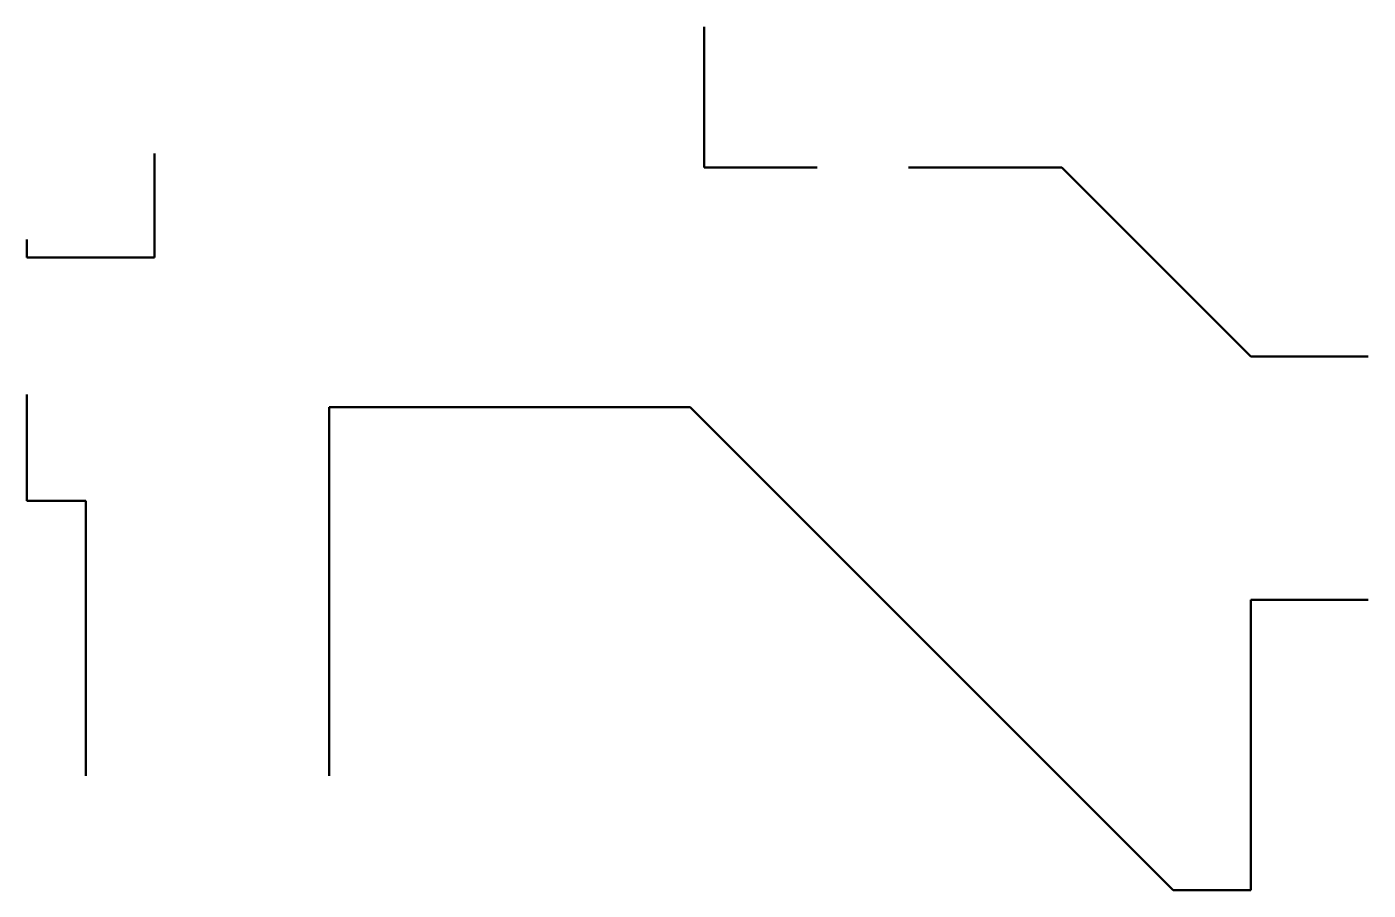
# Model space of a CAD drawing. Header units: inches. Extents: x -1050 to 5570, y -48 to 4302.
# Drawn here: x -1050 to -520, y 2250 to 2591 of the extents above; entities that cross this region are included whole.
import ezdxf

# ---------------------------------------------------------------- set-up
doc = ezdxf.new("R2010")
doc.units = ezdxf.units.IN
doc.header["$LTSCALE"] = 98
doc.header["$MEASUREMENT"] = 0
doc.layers.get('DEFPOINTS').update_dxf_attribs({"color": 31, "linetype": 'CONTINUOUS'})

msp = doc.modelspace()

# ---------------------------------------------------------------- linework, layer by layer
at = {"layer": 'DEFPOINTS', "lineweight": 50}
for p, q in [((-782.3, 2535.45), (-782.3, 2590.95)), ((-999.18, 2540.95), (-999.18, 2499.95)), ((-782.3, 2535.45), (-737.8, 2535.45)), ((-701.8, 2535.45), (-641.3, 2535.45)), ((-641.3, 2535.45), (-566.7, 2460.85)), ((-1049.55, 2499.95), (-1049.55, 2507.05)), ((-1049.55, 2499.95), (-999.18, 2499.95)), ((-566.7, 2460.85), (-520.41, 2460.85)), ((-1049.55, 2403.95), (-1049.55, 2445.95)), ((-930.3, 2440.95), (-787.93, 2440.95)), ((-930.3, 2440.95), (-930.3, 2295.45)), ((-787.93, 2440.95), (-597.33, 2250.35)), ((-1026.3, 2403.95), (-1049.55, 2403.95)), ((-1026.3, 2403.95), (-1026.3, 2295.45)), ((-566.7, 2364.85), (-520.41, 2364.85)), ((-566.7, 2364.85), (-566.7, 2250.35)), ((-566.7, 2250.35), (-597.33, 2250.35))]:
    msp.add_line(p, q, dxfattribs=at)

doc.saveas('drawing.dxf')
